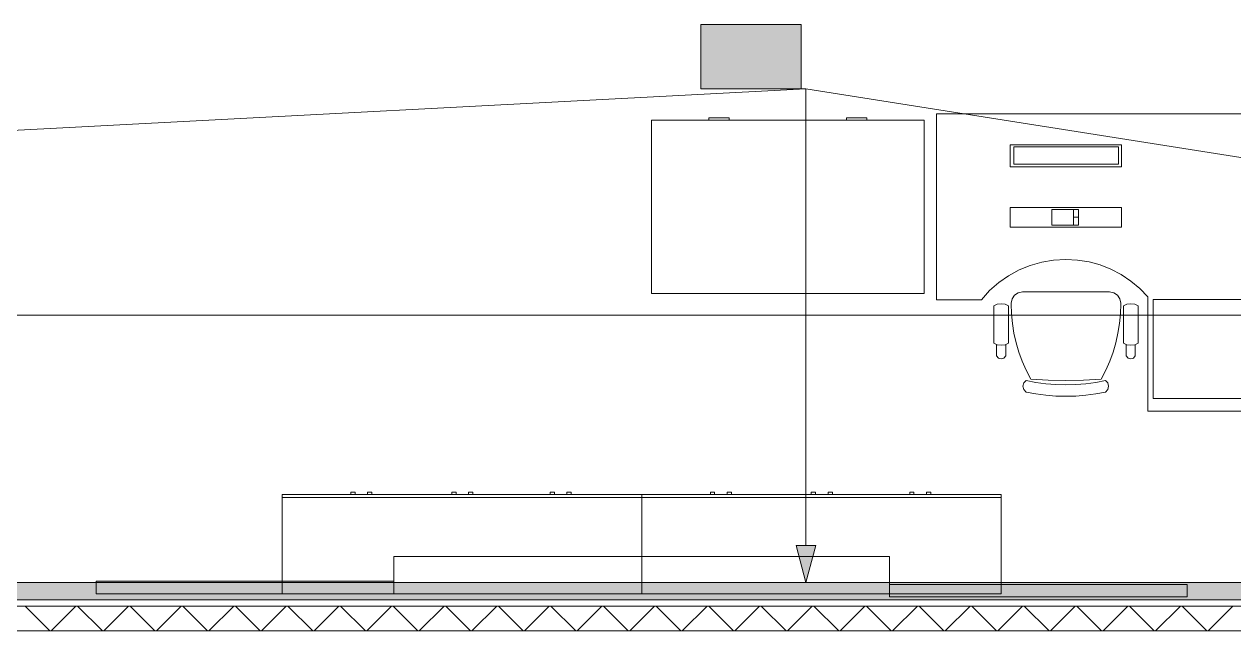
# Model space of a CAD drawing. Header units: millimetres. Extents: x 0 to 1189, y 0 to 841.
# Drawn here: x 799.01 to 847.8, y 404.62 to 429.11 of the extents above; entities that cross this region are included whole.
import ezdxf

# ---------------------------------------------------------------- set-up
doc = ezdxf.new("R2010")
doc.units = ezdxf.units.MM

msp = doc.modelspace()

# ---------------------------------------------------------------- hatches: boundary and pattern name
at = {"true_color": 0xffffff}
h = msp.add_hatch(color=7, dxfattribs=at)
h.dxf.hatch_style = 2
h.paths.add_polyline_path([(826.300262, 429.097426), (830.340269, 429.097426), (830.340269, 426.509422), (826.300262, 426.509422)])
h = msp.add_hatch(color=7, dxfattribs=at)
h.dxf.hatch_style = 2
h.paths.add_polyline_path([(826.300262, 429.097426), (830.340269, 429.097426), (830.340269, 426.509422), (826.300262, 426.509422)])
h = msp.add_hatch(color=7, dxfattribs=at)
h.dxf.hatch_style = 2
h.paths.add_polyline_path([(826.300262, 429.097426), (830.340269, 429.097426), (830.340269, 426.509422), (826.300262, 426.509422)])
at = {"true_color": 0x0077b0}
h = msp.add_hatch(color=144, dxfattribs=at)
h.paths.add_polyline_path([(827.509529, 427.700711), (827.509529, 428.50769), (827.480039, 428.664373), (827.391018, 428.795425), (827.262378, 428.881828), (827.10604, 428.91118), (826.949564, 428.881828), (826.818305, 428.795425), (826.730869, 428.664373), (826.70255, 428.50769), (826.70255, 427.700711), (826.730869, 427.544373), (826.818305, 427.415733), (826.949564, 427.326712), (827.10604, 427.297222), (827.262378, 427.326712), (827.391018, 427.415733), (827.480039, 427.544373)])
h.paths.add_polyline_path([(827.710172, 427.700711), (827.699018, 427.580055), (827.665592, 427.468029), (827.609945, 427.364995), (827.532129, 427.271314), (827.440361, 427.194015), (827.338308, 427.139505), (827.226644, 427.107216), (827.10604, 427.096579), (826.984307, 427.107216), (826.8726, 427.139505), (826.770401, 427.194015), (826.677194, 427.271314), (826.599464, 427.364995), (826.544007, 427.468029), (826.51077, 427.580055), (826.499703, 427.700711), (826.499703, 428.50769), (826.51077, 428.629423), (826.544007, 428.74113), (826.599464, 428.843329), (826.677194, 428.936536), (826.770401, 429.014352), (826.8726, 429.069999), (826.984307, 429.103425), (827.10604, 429.114578), (827.226696, 429.103468), (827.338722, 429.070343), (827.441756, 429.015515), (827.535437, 428.939292), (827.611341, 428.845654), (827.666006, 428.742508), (827.69907, 428.629853), (827.710172, 428.50769)])
h = msp.add_hatch(color=144, dxfattribs=at)
h.paths.add_polyline_path([(827.509529, 427.700711), (827.509529, 428.50769), (827.480039, 428.664373), (827.391018, 428.795425), (827.262378, 428.881828), (827.10604, 428.91118), (826.949564, 428.881828), (826.818305, 428.795425), (826.730869, 428.664373), (826.70255, 428.50769), (826.70255, 427.700711), (826.730869, 427.544373), (826.818305, 427.415733), (826.949564, 427.326712), (827.10604, 427.297222), (827.262378, 427.326712), (827.391018, 427.415733), (827.480039, 427.544373)])
h.paths.add_polyline_path([(827.710172, 427.700711), (827.699018, 427.580055), (827.665592, 427.468029), (827.609945, 427.364995), (827.532129, 427.271314), (827.440361, 427.194015), (827.338308, 427.139505), (827.226644, 427.107216), (827.10604, 427.096579), (826.984307, 427.107216), (826.8726, 427.139505), (826.770401, 427.194015), (826.677194, 427.271314), (826.599464, 427.364995), (826.544007, 427.468029), (826.51077, 427.580055), (826.499703, 427.700711), (826.499703, 428.50769), (826.51077, 428.629423), (826.544007, 428.74113), (826.599464, 428.843329), (826.677194, 428.936536), (826.770401, 429.014352), (826.8726, 429.069999), (826.984307, 429.103425), (827.10604, 429.114578), (827.226696, 429.103468), (827.338722, 429.070343), (827.441756, 429.015515), (827.535437, 428.939292), (827.611341, 428.845654), (827.666006, 428.742508), (827.69907, 428.629853), (827.710172, 428.50769)])
h = msp.add_hatch(color=144, dxfattribs=at)
h.paths.add_polyline_path([(827.509529, 427.700711), (827.509529, 428.50769), (827.480039, 428.664373), (827.391018, 428.795425), (827.262378, 428.881828), (827.10604, 428.91118), (826.949564, 428.881828), (826.818305, 428.795425), (826.730869, 428.664373), (826.70255, 428.50769), (826.70255, 427.700711), (826.730869, 427.544373), (826.818305, 427.415733), (826.949564, 427.326712), (827.10604, 427.297222), (827.262378, 427.326712), (827.391018, 427.415733), (827.480039, 427.544373)])
h.paths.add_polyline_path([(827.710172, 427.700711), (827.699018, 427.580055), (827.665592, 427.468029), (827.609945, 427.364995), (827.532129, 427.271314), (827.440361, 427.194015), (827.338308, 427.139505), (827.226644, 427.107216), (827.10604, 427.096579), (826.984307, 427.107216), (826.8726, 427.139505), (826.770401, 427.194015), (826.677194, 427.271314), (826.599464, 427.364995), (826.544007, 427.468029), (826.51077, 427.580055), (826.499703, 427.700711), (826.499703, 428.50769), (826.51077, 428.629423), (826.544007, 428.74113), (826.599464, 428.843329), (826.677194, 428.936536), (826.770401, 429.014352), (826.8726, 429.069999), (826.984307, 429.103425), (827.10604, 429.114578), (827.226696, 429.103468), (827.338722, 429.070343), (827.441756, 429.015515), (827.535437, 428.939292), (827.611341, 428.845654), (827.666006, 428.742508), (827.69907, 428.629853), (827.710172, 428.50769)])
h = msp.add_hatch(color=144, dxfattribs=at)
h.dxf.hatch_style = 2
h.paths.add_polyline_path([(829.932649, 428.770069), (829.701139, 428.538558), (829.630583, 428.50769), (829.554447, 428.532977), (829.52916, 428.609114), (829.557272, 428.679669), (829.952493, 429.074891), (829.993283, 429.104243), (830.034073, 429.114578), (830.110209, 429.089016), (830.135496, 429.012603), (830.135496, 427.195247), (830.110209, 427.120488), (830.034073, 427.096579), (829.957936, 427.120488), (829.932649, 427.195247)])
h = msp.add_hatch(color=144, dxfattribs=at)
h.dxf.hatch_style = 2
h.paths.add_polyline_path([(829.932649, 428.770069), (829.701139, 428.538558), (829.630583, 428.50769), (829.554447, 428.532977), (829.52916, 428.609114), (829.557272, 428.679669), (829.952493, 429.074891), (829.993283, 429.104243), (830.034073, 429.114578), (830.110209, 429.089016), (830.135496, 429.012603), (830.135496, 427.195247), (830.110209, 427.120488), (830.034073, 427.096579), (829.957936, 427.120488), (829.932649, 427.195247)])
h = msp.add_hatch(color=144, dxfattribs=at)
h.dxf.hatch_style = 2
h.paths.add_polyline_path([(829.932649, 428.770069), (829.701139, 428.538558), (829.630583, 428.50769), (829.554447, 428.532977), (829.52916, 428.609114), (829.557272, 428.679669), (829.952493, 429.074891), (829.993283, 429.104243), (830.034073, 429.114578), (830.110209, 429.089016), (830.135496, 429.012603), (830.135496, 427.195247), (830.110209, 427.120488), (830.034073, 427.096579), (829.957936, 427.120488), (829.932649, 427.195247)])
h = msp.add_hatch(color=144, dxfattribs=at)
h.dxf.hatch_style = 2
h.paths.add_polyline_path([(829.02307, 427.598736), (828.21609, 427.598736), (828.139954, 427.624299), (828.114667, 427.700711), (828.139954, 427.776848), (828.21609, 427.802135), (829.02307, 427.802135), (829.099206, 427.776848), (829.124493, 427.700711), (829.099206, 427.624299)])
h = msp.add_hatch(color=144, dxfattribs=at)
h.dxf.hatch_style = 2
h.paths.add_polyline_path([(829.02307, 427.598736), (828.21609, 427.598736), (828.139954, 427.624299), (828.114667, 427.700711), (828.139954, 427.776848), (828.21609, 427.802135), (829.02307, 427.802135), (829.099206, 427.776848), (829.124493, 427.700711), (829.099206, 427.624299)])
h = msp.add_hatch(color=144, dxfattribs=at)
h.dxf.hatch_style = 2
h.paths.add_polyline_path([(829.02307, 427.598736), (828.21609, 427.598736), (828.139954, 427.624299), (828.114667, 427.700711), (828.139954, 427.776848), (828.21609, 427.802135), (829.02307, 427.802135), (829.099206, 427.776848), (829.124493, 427.700711), (829.099206, 427.624299)])
h = msp.add_hatch(color=144, dxfattribs=at)
h.dxf.hatch_style = 2
h.paths.add_polyline_path([(830.539269, 406.571392), (830.139268, 408.064394), (830.939269, 408.064394)])
at = {"true_color": 0xf1d696}
h = msp.add_hatch(color=41, dxfattribs=at)
h.dxf.hatch_style = 2
h.paths.add_polyline_path([(853.272304, 406.571392), (853.278304, 405.871391), (795.727216, 405.871391), (795.727216, 406.571392)])
at = {"true_color": 0x999999}
h = msp.add_hatch(color=253, dxfattribs=at)
h.dxf.hatch_style = 2
h.paths.add_polyline_path([(801.912225, 406.121391), (801.912225, 406.621392), (813.912243, 406.621392), (813.912243, 406.121391)])
h = msp.add_hatch(color=253, dxfattribs=at)
h.dxf.hatch_style = 2
h.paths.add_polyline_path([(833.912274, 405.991391), (833.912274, 406.491392), (845.912292, 406.491392), (845.912292, 405.991391)])

# ---------------------------------------------------------------- linework, layer by layer
at = {"color": 144, "lineweight": 0, "true_color": 0x0077b0}
for points in [[(826.300262, 429.097426), (830.340269, 429.097426)], [(826.300262, 426.509422), (826.300262, 429.097426)], [(826.300262, 429.097426), (830.340269, 429.097426)], [(826.300262, 426.509422), (826.300262, 429.097426)], [(826.300262, 429.097426), (830.340269, 429.097426)], [(826.300262, 426.509422), (826.300262, 429.097426)], [(830.340269, 429.097426), (830.340269, 426.509422)], [(830.340269, 429.097426), (830.340269, 426.509422)], [(830.340269, 429.097426), (830.340269, 426.509422)], [(797.218218, 424.75542), (830.539269, 426.509422)], [(830.340269, 426.509422), (826.300262, 426.509422)], [(830.340269, 426.509422), (826.300262, 426.509422)], [(830.340269, 426.509422), (826.300262, 426.509422)], [(830.539269, 426.509422), (830.340269, 426.509422)], [(830.539269, 426.509422), (830.340269, 426.509422)], [(830.539269, 426.509422), (830.340269, 426.509422)], [(830.539269, 408.064394), (830.539269, 426.509422)], [(849.863298, 423.445418), (830.539269, 426.509422)], [(830.139268, 408.064394), (830.939269, 408.064394)], [(830.539269, 406.571392), (830.139268, 408.064394)], [(830.539269, 406.571392), (830.939269, 408.064394)]]:
    msp.add_lwpolyline(points, dxfattribs=at)
at = {"color": 253, "lineweight": 0, "true_color": 0x999999}
for points in [[(835.809277, 425.491421), (849.809298, 425.491421)], [(835.809277, 425.491421), (835.809277, 417.991409)], [(849.809298, 425.491421), (835.809277, 425.491421)], [(835.809277, 425.491421), (835.809277, 417.991409)], [(824.309259, 425.24142), (835.309276, 425.24142)], [(824.309259, 418.24141), (824.309259, 425.24142)], [(827.442264, 425.331421), (826.624263, 425.331421)], [(826.624263, 425.331421), (826.624263, 425.24142)], [(827.442264, 425.24142), (827.442264, 425.331421)], [(832.176271, 425.24142), (832.176271, 425.331421)], [(832.176271, 425.331421), (832.995273, 425.331421)], [(832.995273, 425.331421), (832.995273, 425.24142)], [(835.309276, 425.24142), (835.309276, 418.24141)], [(843.271288, 424.241419), (838.781281, 424.241419)], [(838.781281, 424.241419), (838.781281, 423.355417)], [(843.142288, 424.160419), (838.918282, 424.160419)], [(838.918282, 424.160419), (838.918282, 423.461418)], [(843.142288, 423.461418), (843.142288, 424.160419)], [(843.271288, 423.355417), (843.271288, 424.241419)], [(838.781281, 423.355417), (843.271288, 423.355417)], [(838.918282, 423.461418), (843.142288, 423.461418)], [(843.271288, 421.715415), (838.781281, 421.715415)], [(838.781281, 421.715415), (838.781281, 420.920414)], [(840.451284, 421.633415), (841.533286, 421.633415)], [(840.451284, 420.999414), (840.451284, 421.633415)], [(841.332285, 420.999414), (841.332285, 421.633415)], [(841.533286, 421.633415), (841.533286, 420.999414)], [(843.271288, 420.920414), (843.271288, 421.715415)], [(841.332285, 421.316414), (841.533286, 421.316414)], [(838.781281, 420.920414), (843.271288, 420.920414)], [(841.533286, 420.999414), (840.451284, 420.999414)], [(837.61828, 417.991409), (837.948538, 418.356756), (838.314093, 418.679738), (838.710867, 418.958401), (839.134782, 419.190786), (839.581759, 419.374937), (840.047721, 419.508896), (840.528589, 419.590707), (841.020285, 419.618412), (841.493385, 419.592726), (841.956958, 419.516802), (842.407289, 419.392339), (842.840663, 419.221036), (843.253364, 419.004592), (843.64168, 418.744707), (844.001893, 418.44308), (844.33029, 418.101409)], [(835.309276, 418.24141), (824.309259, 418.24141)], [(838.816282, 417.836409), (838.815282, 417.853409), (838.851063, 418.030237), (838.948532, 418.174535), (839.092876, 418.271769), (839.269282, 418.30741)], [(842.777288, 418.30741), (839.275282, 418.30741)], [(842.777288, 418.30741), (842.960116, 418.271769), (843.104413, 418.174535), (843.201648, 418.030237), (843.237288, 417.853409), (843.237288, 417.836409)], [(835.809277, 417.991409), (837.61828, 417.991409)], [(838.11028, 417.745409), (838.255156, 417.807159), (838.411281, 417.828409), (838.567406, 417.807159), (838.712281, 417.745409)], [(838.11028, 416.233407), (838.11028, 417.745409)], [(838.712281, 416.233407), (838.712281, 417.745409)], [(839.604283, 414.785404), (839.421945, 415.139028), (839.262892, 415.50239), (839.12744, 415.874353), (839.015907, 416.253782), (838.928608, 416.639538), (838.86586, 417.030486), (838.827979, 417.425489), (838.815282, 417.823409), (838.816282, 417.836409)], [(843.237288, 417.836409), (843.237288, 417.823409), (843.224593, 417.425819), (843.186726, 417.031064), (843.124015, 416.640294), (843.036788, 416.254657), (842.925374, 415.875301), (842.7901, 415.503374), (842.631295, 415.140026), (842.449287, 414.786404)], [(843.340288, 417.745409), (843.485164, 417.807159), (843.641289, 417.828409), (843.797414, 417.807159), (843.942289, 417.745409)], [(843.340288, 416.233407), (843.340288, 417.745409)], [(843.942289, 416.233407), (843.942289, 417.745409)], [(844.33029, 418.101409), (844.33029, 413.491402)], [(844.54529, 414.004403), (844.54529, 418.004409)], [(844.54529, 418.004409), (849.545298, 418.004409)], [(838.712281, 416.233407), (838.567406, 416.170782), (838.411281, 416.149406), (838.255156, 416.170782), (838.11028, 416.233407)], [(843.942289, 416.233407), (843.797414, 416.170782), (843.641289, 416.149406), (843.485164, 416.170782), (843.340288, 416.233407)], [(838.230281, 415.719406), (838.230281, 416.175407)], [(838.598281, 415.720406), (838.523531, 415.634406), (838.414281, 415.602406), (838.305031, 415.633906), (838.230281, 415.719406)], [(838.598281, 415.720406), (838.598281, 416.177407)], [(843.454289, 415.719406), (843.455289, 416.177407)], [(843.822289, 415.720406), (843.747539, 415.634406), (843.638289, 415.602406), (843.529414, 415.634281), (843.454289, 415.719406)], [(843.822289, 415.719406), (843.822289, 416.175407)], [(839.414282, 414.263404), (839.323907, 414.364904), (839.291282, 414.496404), (839.323907, 414.627779), (839.414282, 414.728404)], [(842.624287, 414.728404), (842.227115, 414.652279), (841.826661, 414.597904), (841.42377, 414.565279), (841.019285, 414.554404), (840.6148, 414.565279), (840.211909, 414.597904), (839.811455, 414.652279), (839.414282, 414.728404)], [(842.449287, 414.786404), (841.734661, 414.742779), (841.019285, 414.728404), (840.311409, 414.742654), (839.604283, 414.785404)], [(842.624287, 414.728404), (842.714662, 414.627779), (842.747288, 414.496404), (842.714662, 414.364904), (842.624287, 414.263404)], [(842.624287, 414.263404), (842.227115, 414.1877), (841.826661, 414.133278), (841.42377, 414.100419), (841.019285, 414.089403), (840.6148, 414.100419), (840.211909, 414.133278), (839.811455, 414.1877), (839.414282, 414.263404)], [(849.545298, 414.004403), (844.54529, 414.004403)], [(849.809298, 413.491402), (844.33029, 413.491402)], [(823.912259, 410.121397), (809.412237, 410.121397)], [(809.412237, 410.121397), (809.412237, 406.121391)], [(823.912259, 410.001397), (809.412237, 410.001397)], [(812.356241, 410.224397), (812.182241, 410.224397)], [(812.182241, 410.224397), (812.182241, 410.121397)], [(812.182241, 410.121397), (812.356241, 410.121397)], [(812.356241, 410.121397), (812.356241, 410.224397)], [(813.033242, 410.224397), (812.859242, 410.224397)], [(812.859242, 410.224397), (812.859242, 410.121397)], [(812.859242, 410.121397), (813.033242, 410.121397)], [(813.033242, 410.121397), (813.033242, 410.224397)], [(816.426247, 410.224397), (816.253247, 410.224397)], [(816.253247, 410.224397), (816.253247, 410.121397)], [(816.253247, 410.121397), (816.426247, 410.121397)], [(816.426247, 410.121397), (816.426247, 410.224397)], [(817.103248, 410.224397), (816.929248, 410.224397)], [(816.929248, 410.224397), (816.929248, 410.121397)], [(816.929248, 410.121397), (817.103248, 410.121397)], [(817.103248, 410.121397), (817.103248, 410.224397)], [(820.395253, 410.224397), (820.222253, 410.224397)], [(820.222253, 410.224397), (820.222253, 410.121397)], [(820.222253, 410.121397), (820.395253, 410.121397)], [(820.395253, 410.121397), (820.395253, 410.224397)], [(821.072254, 410.224397), (820.898254, 410.224397)], [(820.898254, 410.224397), (820.898254, 410.121397)], [(820.898254, 410.121397), (821.072254, 410.121397)], [(821.072254, 410.121397), (821.072254, 410.224397)], [(838.412281, 410.121397), (823.912259, 410.121397)], [(823.912259, 410.121397), (823.912259, 406.121391)], [(823.912259, 406.121391), (823.912259, 410.121397)], [(838.412281, 410.001397), (823.912259, 410.001397)], [(826.856263, 410.224397), (826.682263, 410.224397)], [(826.682263, 410.224397), (826.682263, 410.121397)], [(826.682263, 410.121397), (826.856263, 410.121397)], [(826.856263, 410.121397), (826.856263, 410.224397)], [(827.533264, 410.224397), (827.359264, 410.224397)], [(827.359264, 410.224397), (827.359264, 410.121397)], [(827.359264, 410.121397), (827.533264, 410.121397)], [(827.533264, 410.121397), (827.533264, 410.224397)], [(830.926269, 410.224397), (830.753269, 410.224397)], [(830.753269, 410.224397), (830.753269, 410.121397)], [(830.753269, 410.121397), (830.926269, 410.121397)], [(830.926269, 410.121397), (830.926269, 410.224397)], [(831.603271, 410.224397), (831.42927, 410.224397)], [(831.42927, 410.224397), (831.42927, 410.121397)], [(831.42927, 410.121397), (831.603271, 410.121397)], [(831.603271, 410.121397), (831.603271, 410.224397)], [(834.895276, 410.224397), (834.722275, 410.224397)], [(834.722275, 410.224397), (834.722275, 410.121397)], [(834.722275, 410.121397), (834.895276, 410.121397)], [(834.895276, 410.121397), (834.895276, 410.224397)], [(835.572277, 410.224397), (835.398276, 410.224397)], [(835.398276, 410.224397), (835.398276, 410.121397)], [(835.398276, 410.121397), (835.572277, 410.121397)], [(835.572277, 410.121397), (835.572277, 410.224397)], [(838.412281, 406.121391), (838.412281, 410.121397)], [(813.912243, 407.621393), (833.912274, 407.621393)], [(813.912243, 406.121391), (813.912243, 407.621393)], [(833.912274, 407.621393), (833.912274, 406.121391)], [(801.912225, 406.121391), (801.912225, 406.621392)], [(801.912225, 406.621392), (813.912243, 406.621392)], [(813.912243, 406.621392), (813.912243, 406.121391)], [(833.912274, 405.991391), (833.912274, 406.491392)], [(833.912274, 406.491392), (845.912292, 406.491392)], [(845.912292, 406.491392), (845.912292, 405.991391)], [(813.912243, 406.121391), (801.912225, 406.121391)], [(809.412237, 406.121391), (823.912259, 406.121391)], [(833.912274, 406.121391), (813.912243, 406.121391)], [(823.912259, 406.121391), (838.412281, 406.121391)], [(845.912292, 405.991391), (833.912274, 405.991391)]]:
    msp.add_lwpolyline(points, dxfattribs=at)
at = {"color": 7, "lineweight": 0}
for points in [[(202.529309, 417.371408), (863.72632, 417.371408)], [(853.272304, 406.571392), (795.727216, 406.571392)], [(853.978305, 405.871391), (795.027215, 405.871391)], [(795.027215, 405.871391), (853.978305, 405.871391)], [(795.027215, 405.62139), (853.978305, 405.62139)], [(800.039222, 404.621389), (799.039221, 405.62139)], [(800.094222, 404.621389), (801.094224, 405.62139)], [(802.160226, 404.621389), (801.160224, 405.62139)], [(802.215226, 404.621389), (803.215227, 405.62139)], [(804.281229, 404.621389), (803.281227, 405.62139)], [(804.336229, 404.621389), (805.33623, 405.62139)], [(806.403232, 404.621389), (805.40323, 405.62139)], [(806.458232, 404.621389), (807.458234, 405.62139)], [(808.524235, 404.621389), (807.524234, 405.62139)], [(808.579235, 404.621389), (809.579237, 405.62139)], [(810.645238, 404.621389), (809.645237, 405.62139)], [(810.700239, 404.621389), (811.70024, 405.62139)], [(812.767242, 404.621389), (811.76724, 405.62139)], [(812.821242, 404.621389), (813.821243, 405.62139)], [(814.888245, 404.621389), (813.888243, 405.62139)], [(814.943245, 404.621389), (815.943247, 405.62139)], [(817.009248, 404.621389), (816.009247, 405.62139)], [(817.064248, 404.621389), (818.06425, 405.62139)], [(819.131251, 404.621389), (818.13125, 405.62139)], [(819.185252, 404.621389), (820.185253, 405.62139)], [(821.252255, 404.621389), (820.252253, 405.62139)], [(821.307255, 404.621389), (822.307256, 405.62139)], [(823.373258, 404.621389), (822.373256, 405.62139)], [(823.428258, 404.621389), (824.42826, 405.62139)], [(825.495261, 404.621389), (824.49526, 405.62139)], [(825.549261, 404.621389), (826.549263, 405.62139)], [(827.616264, 404.621389), (826.616263, 405.62139)], [(827.671264, 404.621389), (828.671266, 405.62139)], [(829.737268, 404.621389), (828.737266, 405.62139)], [(829.792268, 404.621389), (830.792269, 405.62139)], [(831.859271, 404.621389), (830.859269, 405.62139)], [(831.913271, 404.621389), (832.913273, 405.62139)], [(833.980274, 404.621389), (832.980273, 405.62139)], [(834.035274, 404.621389), (835.035276, 405.62139)], [(836.101277, 404.621389), (835.101276, 405.62139)], [(836.156277, 404.621389), (837.156279, 405.62139)], [(838.223281, 404.621389), (837.223279, 405.62139)], [(838.277281, 404.621389), (839.277282, 405.62139)], [(840.344284, 404.621389), (839.344282, 405.62139)], [(840.399284, 404.621389), (841.399285, 405.62139)], [(842.465287, 404.621389), (841.465286, 405.62139)], [(842.520287, 404.621389), (843.520289, 405.62139)], [(844.58729, 404.621389), (843.587289, 405.62139)], [(844.64129, 404.621389), (845.641292, 405.62139)], [(846.708294, 404.621389), (845.708292, 405.62139)], [(846.763294, 404.621389), (847.763295, 405.62139)], [(795.027215, 404.621389), (853.978305, 404.621389)]]:
    msp.add_lwpolyline(points, dxfattribs=at)

doc.saveas('drawing.dxf')
